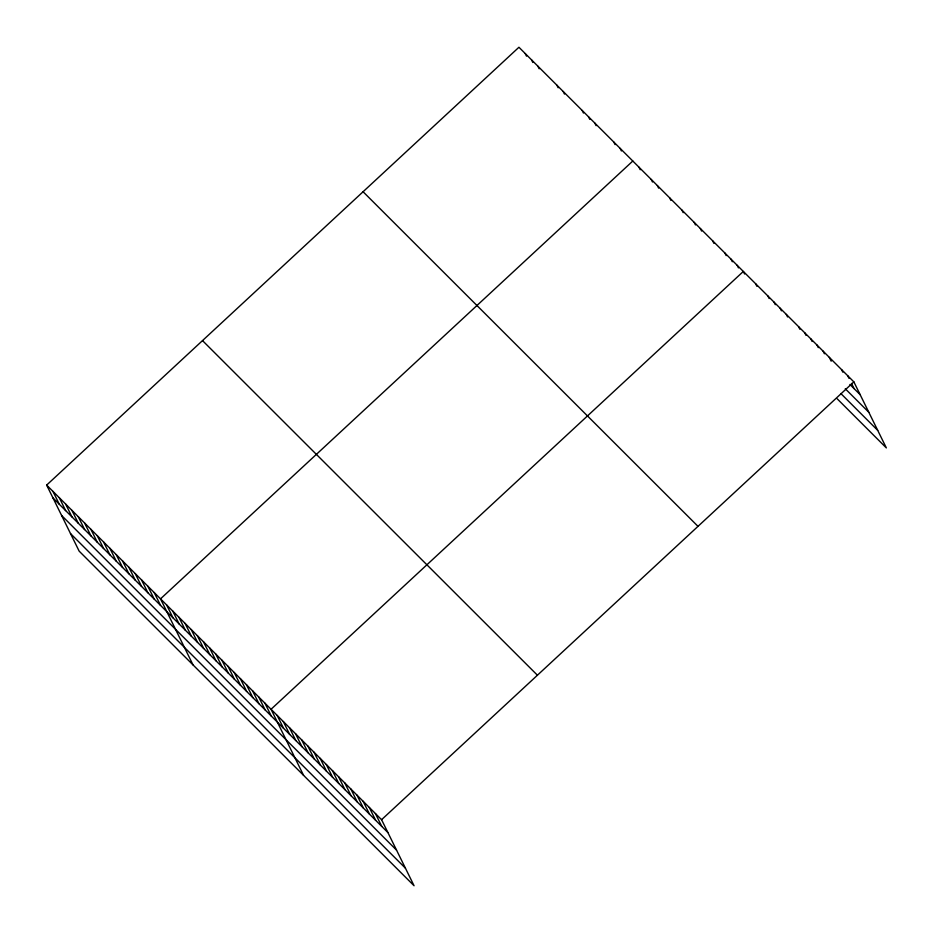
<?xml version="1.0" encoding="UTF-8"?>
<svg xmlns="http://www.w3.org/2000/svg" width="933" height="933" viewBox="0 0 933 933"><rect width="100%" height="100%" fill="white"/><g stroke="black" fill="none" stroke-linecap="round" stroke-linejoin="round"><path stroke-width="1.4" d="M46.65 485.09L381.574 819.699L414.065 885.744L79.153 551.135L46.65 485.09L518.935 47.256L853.847 381.865L886.35 447.91L837.228 398.834M632.807 161.024L160.523 598.858L193.026 664.902M381.574 819.699L853.847 381.865M849.94 384.489L860.179 394.717M845.275 388.758L868.81 412.269M840.866 393.551L877.708 430.358M363.077 191.743L698.001 526.352M202.508 340.603L537.42 675.212M52.971 497.942L387.895 832.551M61.613 515.494L396.537 850.115M70.511 533.583L405.435 868.191M847.712 375.731L848.972 378.297M851.502 383.44L854.033 388.583M841.566 369.596L842.837 372.162M829.285 357.327L831.186 361.188M823.151 351.193L824.41 353.759M817.005 345.058L818.276 347.624M810.87 338.924L812.13 341.49M804.736 332.789L805.995 335.355M798.59 326.655L799.849 329.221M786.309 314.386L787.569 316.952M780.175 308.252L781.434 310.817M774.028 302.117L775.288 304.683M767.894 295.983L769.154 298.548M755.613 283.714L756.873 286.279M744.592 274.01L743.333 271.445L271.048 709.278L303.552 775.323M737.187 265.31L738.458 267.876M731.052 259.176L732.312 261.741M724.906 253.041L726.177 255.607M712.625 240.772L713.897 243.338M700.345 228.503L701.616 231.069M694.21 222.369L695.47 224.935M681.93 210.1L683.189 212.666M669.649 197.831L670.909 200.397M657.368 185.562L658.628 188.128M651.222 179.428L652.494 181.993M638.942 167.159L640.213 169.724M620.153 148.382L621.413 150.948M613.821 142.061L615.092 144.627M594.846 123.098L596.105 125.663M588.525 116.777L589.784 119.342M582.192 110.456L583.463 113.033M563.217 91.492L564.477 94.07M556.884 85.171L558.156 87.749M537.909 66.208L539.169 68.785M531.577 59.899L532.848 62.464M525.256 53.578L526.515 56.143M375.428 813.564L381.76 826.416M369.293 807.43L375.614 820.282M363.147 801.295L369.48 814.147M357.012 795.161L363.334 808.013M350.866 789.026L357.199 801.879M344.732 782.892L351.053 795.744M338.586 776.757L344.918 789.61M332.451 770.623L338.772 783.475M326.305 764.489L332.638 777.341M320.171 758.354L326.492 771.206M314.024 752.22L320.357 765.072M307.89 746.085L314.211 758.937M301.744 739.951L308.077 752.803M295.609 733.816L301.93 746.668M289.463 727.682L295.796 740.534M283.329 721.547L289.65 734.399M277.183 715.413L283.515 728.265M264.902 703.144L271.235 715.996M258.768 697.009L265.089 709.861M252.621 690.875L258.954 703.727M246.487 684.74L252.808 697.592M240.341 678.606L246.674 691.458M234.206 672.471L240.527 685.323M228.072 666.337L234.393 679.189M221.926 660.202L228.247 673.055M215.791 654.068L222.112 666.92M209.645 647.934L215.966 660.786M203.511 641.799L209.832 654.651M197.364 635.665L203.686 648.517M191.23 629.53L197.551 642.382M185.084 623.396L191.405 636.248M178.949 617.261L185.27 630.113M172.803 611.127L179.124 623.979M166.669 604.992L172.99 617.844M154.202 592.537L160.523 605.389M147.869 586.216L154.19 599.068M141.548 579.894L147.869 592.747M135.215 573.573L141.548 586.425M128.894 567.252L135.215 580.104M122.561 560.931L128.894 573.783M116.24 554.61L122.561 567.462M109.907 548.289L116.24 561.141M103.586 541.968L109.907 554.82M97.265 535.659L103.586 548.511M90.933 529.338L97.254 542.19M84.611 523.016L90.933 535.869M78.279 516.695L84.611 529.547M71.958 510.374L78.279 523.226M65.625 504.053L71.958 516.905M59.304 497.732L65.625 510.584M52.971 491.411L59.304 504.263"/></g></svg>
